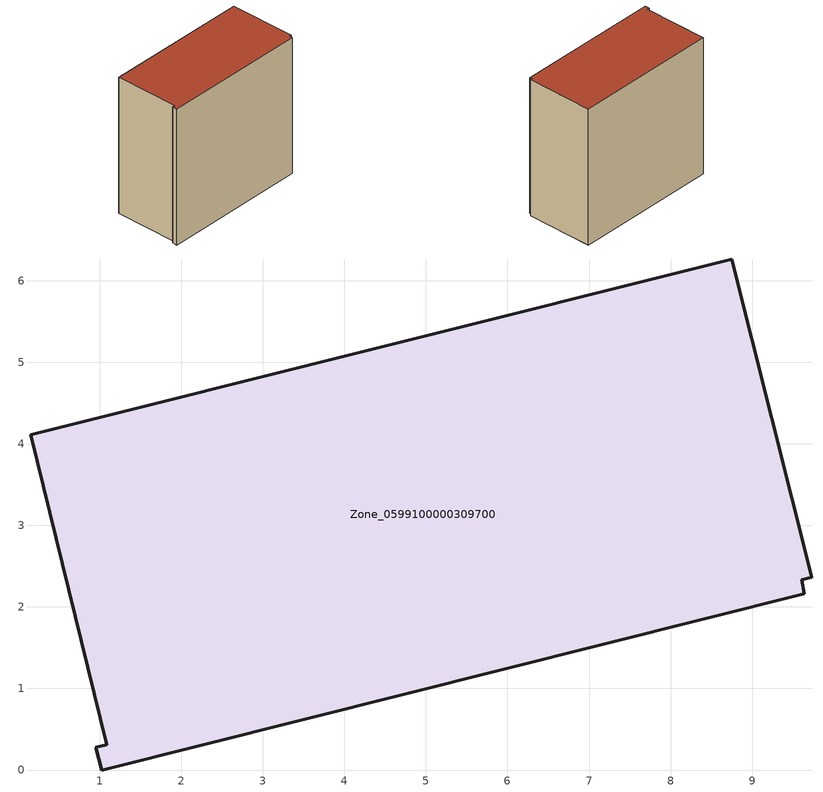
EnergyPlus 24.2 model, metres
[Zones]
Zone_0599100000309700
 floor ground (C_G): 0.16,4.11 8.75,6.27 9.73,2.36 9.61,2.33 9.64,2.16 1.02,0 0.95,0.28 1.08,0.31 z0
 wall outside (C_F): 8.75,6.27 0.16,4.11 1.08,0.31 0.95,0.28 1.02,0 9.64,2.16 9.61,2.33 9.73,2.36 8.75,6.27 z0:8.48
 roof outside (C_R): 1.08,0.31 0.95,0.28 1.02,0 9.64,2.16 9.61,2.33 9.73,2.36 8.75,6.27 0.16,4.11 z8.48
[BUILDING]
Pand.0599100000309700: North Axis=0; Terrain=City; Loads Convergence Tolerance Value=0.04; Temperature Convergence Tolerance Value=0.4; Solar Distribution=FullExterior; Maximum Number of Warmup Days=25; Minimum Number of Warmup Days=1
[Site:Location]
Rotterdam.The.Hague.AP_ZH_NLD Design_Conditions: Latitude=51.96; Longitude=4.45; Time Zone=1; Elevation=-4.5
[SITE:GROUNDTEMPERATURE:BUILDINGSURFACE]
18, 18, 18, 18, 18, 18, 18, 18, 18, 18, 18, 18
[MATERIAL] Thermal Absorptance=0.9; Solar Absorptance=0.7; Visible Absorptance=0.7
Name | Roughness | Thickness | Conductivity | Density | Specific Heat
G.TI.1992-2005 | MediumSmooth | 0.15 | 0.06 | 540 | 1210
F.TI.1992-2005 | Rough | 0.3 | 0.12 | 1920 | 840
R.TI.1992-2005 | MediumRough | 0.2 | 0.08 | 1500 | 1000
[CONSTRUCTION]
C_G: G.TI.1992-2005
C_F: F.TI.1992-2005
C_R: R.TI.1992-2005
[ZONE]
Zone_0599100000309700: Type=1; Multiplier=1; Ceiling Height=Autocalculate; Volume=Autocalculate; Floor Area=autocalculate; Part of Total Floor Area=Yes
[ZONEINFILTRATION:DESIGNFLOWRATE]
Infil_Zone_0599100000309700: Zone or ZoneList or Space or SpaceList=Zone_0599100000309700; Schedule=AlwaysOn; Design Flow Rate Calculation Method=Flow/Area; Flow Rate per Floor Area=0.0015; Constant Term Coefficient=1; Temperature Term Coefficient=0; Velocity Term Coefficient=0; Velocity Squared Term Coefficient=0
[HVACTEMPLATE:ZONE:IDEALLOADSAIRSYSTEM]
Zone_0599100000309700: Maximum Heating Supply Air Temperature=50; Minimum Cooling Supply Air Temperature=13; Maximum Heating Supply Air Humidity Ratio=0.0156; Minimum Cooling Supply Air Humidity Ratio=0.0077; Heating Limit=NoLimit; Cooling Limit=NoLimit; Dehumidification Control Type=ConstantSensibleHeatRatio; Cooling Sensible Heat Ratio=0.7; Dehumidification Setpoint=60; Humidification Control Type=None; Humidification Setpoint=30; Outdoor Air Method=None; Outdoor Air Flow Rate per Person=0.00944; Outdoor Air Flow Rate per Zone Floor Area=0; Outdoor Air Flow Rate per Zone=0; Demand Controlled Ventilation Type=None; Outdoor Air Economizer Type=NoEconomizer; Heat Recovery Type=None; Sensible Heat Recovery Effectiveness=0.7; Latent Heat Recovery Effectiveness=0.65
[ZONECONTROL:THERMOSTAT]
ThermostatControl_Zone_0599100000309700: Zone or ZoneList=Zone_0599100000309700; Control Type Schedule=DualSetpointControlType; Control 1=Thermostat_Zone_0599100000309700; Temperature Difference Between Cutout And Setpoint=0
[THERMOSTATSETPOINT:DUALSETPOINT]
Thermostat_Zone_0599100000309700: Heating Setpoint Temperature Schedule=HeatingSetpoint_Zone_0599100000309700; Cooling Setpoint Temperature Schedule=CoolingSetpoint_Zone_0599100000309700
[SCHEDULE:COMPACT]
HeatingSetpoint_Zone_0599100000309700: Through: 12/31, For: AllDays, Until: 24:00, 21
CoolingSetpoint_Zone_0599100000309700: Through: 12/31, For: AllDays, Until: 24:00, 24
DualSetpointControlType: Through: 12/31, For: AllDays, Until: 24:00, 4
AlwaysOn: Through: 12/31, For: AllDays, Until: 24:00, 1
